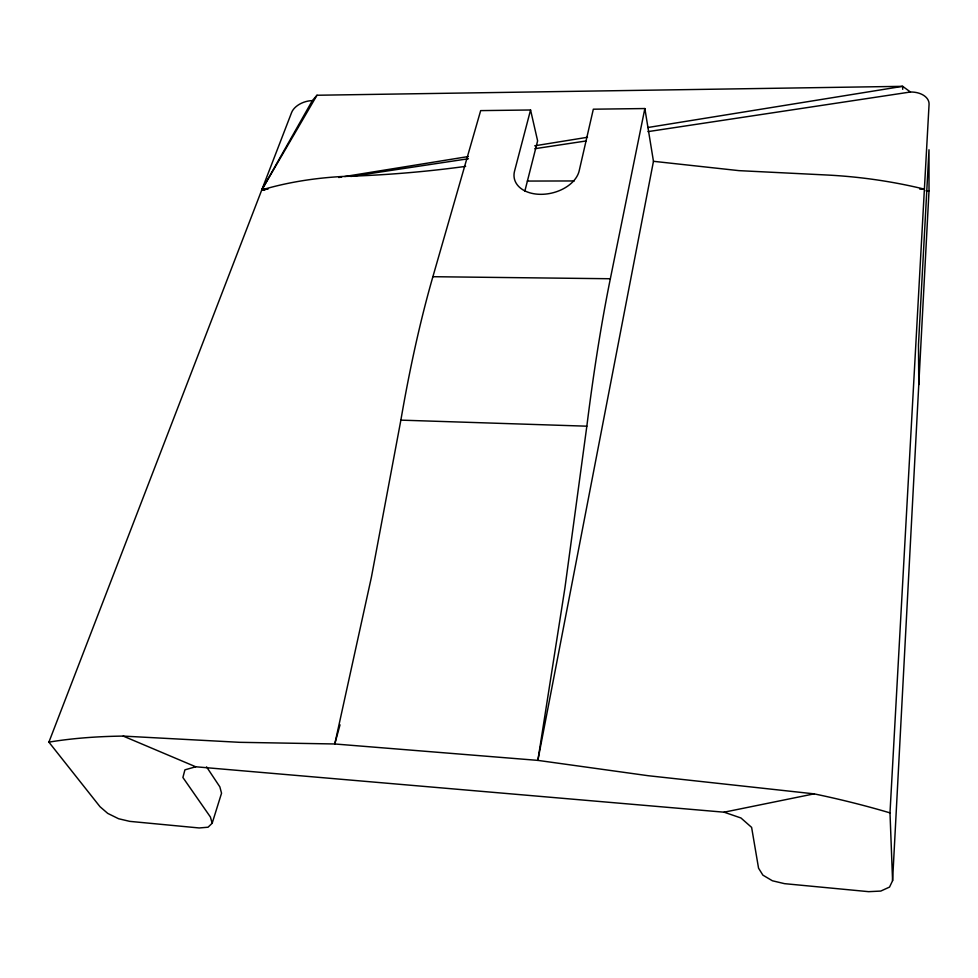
<?xml version="1.0" encoding="UTF-8"?>
<svg xmlns="http://www.w3.org/2000/svg" width="978" height="978" viewBox="0 0 978 978"><rect width="100%" height="100%" fill="white"/><g stroke="black" fill="none" stroke-linecap="round" stroke-linejoin="round"><path stroke-width="1.47" d="M892.584 880.689L889.992 812.877L929.063 104.414A19.438 12.702 -4.1 0 0 910.445 92.005L902.657 86.333L316.982 95.245L312.324 100.636A17.47 10.941 -18.4 0 0 291.615 112.519L48.9 742.143A385.723 137.849 13.8 0 1 123.228 736.092L195.71 766.776L724.099 812.192L740.945 817.975L751.617 827.388L758.549 868.171L762.889 875.139L772.388 880.775L784.527 883.66L868.684 891.667L880.775 891.068L889.54 887.07L892.584 880.689L929.014 190.783L928.99 149.756L918.476 344.769L918.782 384.623M340.026 724.82L334.782 743.977L371.395 577.264L400.87 420.137A541.225 130.086 -86.4 0 1 432.887 276.701L480.675 110.612L530.565 109.988L514.562 171.064A33.289 22.421 -13.3 0 0 541.127 194.329A33.289 22.421 -13.3 0 0 579.184 170.82L593.328 109.194L644.857 108.546L610.345 278.742A553.096 89.035 -87.1 0 0 586.837 426.188L564.905 588.071L537.863 760.383L334.782 743.977L239.5 742.314L123.228 736.092M644.857 108.546L653.463 161.309L537.863 760.383L648.084 775.701L814.124 793.855A385.234 145.685 9.1 0 1 889.992 812.877M524.856 191.089L537.619 140.856L530.565 109.988M48.9 742.143L100.013 806.716L107.739 813.39L118.582 818.733L129.719 821.361L199.206 827.963L208.057 827.217L212.177 823.231L221.541 793.207L219.854 786.862L206.566 766.874M312.324 100.636L261.786 189.915L264.83 189.915M316.982 95.245L261.786 189.915L267.813 189.011M195.71 766.776L184.915 769.845L182.898 777.486L210.404 817.009L212.177 823.231M724.099 812.192L814.124 793.855M267.813 188.95L261.786 189.915A315.05 189.39 15 0 1 342.251 176.492A6021.412 2598.448 76.7 0 0 465.638 166.37M338.681 177.495L341.701 177.006M344.721 176.517L468.376 156.529M534.721 145.808L587.497 137.275M647.815 127.519L902.657 86.333L902.706 89.34M350.784 176.48L468.45 158.729M534.819 148.705L586.115 140.966M647.962 131.627L910.445 92.005M527.362 181.064L574.22 180.954M919.809 189.145L924.393 189.145A329.207 204.732 5.2 0 0 825.945 174.964L738.928 170.637L653.463 161.309M925.97 190.796L929.014 190.783M432.887 276.701L610.345 278.742M400.87 420.137L586.837 426.188"/></g></svg>
